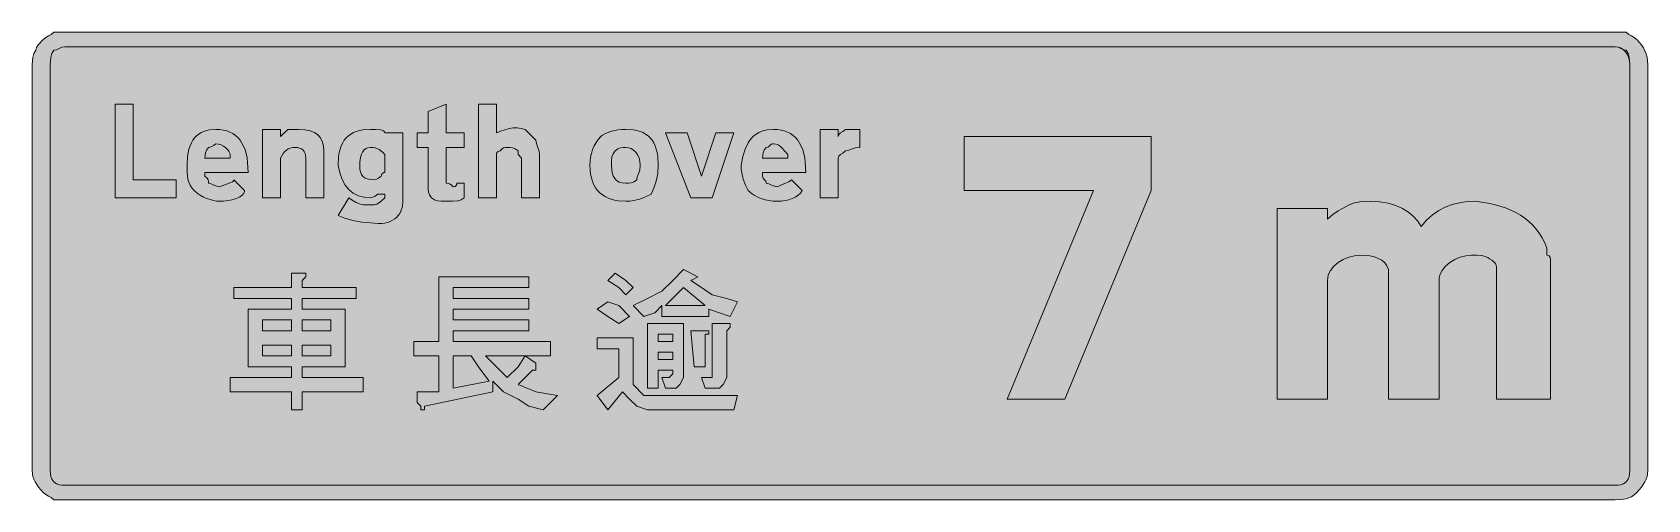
# Model space of a CAD drawing. Header units: metres. Extents: x 15 to 553, y 58 to 214.
import ezdxf

# ---------------------------------------------------------------- set-up
doc = ezdxf.new("R2010")
doc.units = ezdxf.units.M
doc.layers.add('FILL_BLACK_000000', color=7, linetype='Continuous', true_color=0x000000)
doc.layers.add('FILL_WHITE_FFFFFF', color=7, linetype='Continuous', true_color=0xffffff)

msp = doc.modelspace()

# ---------------------------------------------------------------- hatches: boundary and pattern name
at = {"layer": 'FILL_BLACK_000000', "true_color": 0x000000}
h = msp.add_hatch(color=7, dxfattribs=at)
h.dxf.hatch_style = 1
h.paths.add_polyline_path([(547.05, 213.13), (547.95, 212.64), (548.85, 212.15), (549.75, 211.44), (551.32, 209.62), (551.94, 208.68), (552.45, 207.69), (552.84, 206.65), (553.12, 205.53), (553.29, 204.34), (553.35, 203.04), (553.35, 67.44), (553.29, 66.54), (553.12, 65.64), (552.84, 64.74), (552.45, 63.84), (551.32, 62.04), (549.75, 60.24), (548.85, 59.45), (547.95, 58.85), (547.05, 58.43), (546.15, 58.14), (544.35, 57.88), (542.55, 57.84), (25.35, 57.84), (21.75, 57.84), (20.85, 58.55), (19.95, 59.04), (19.05, 59.53), (18.15, 60.24), (16.57, 62.04), (15.45, 63.84), (15.06, 64.74), (14.77, 65.64), (14.61, 66.54), (14.55, 67.44), (14.55, 203.04), (14.7, 205.44), (15.06, 206.75), (15.35, 207.34), (15.75, 207.84), (15.96, 208.74), (16.5, 209.64), (18.15, 211.44), (19.05, 212.15), (19.95, 212.64), (20.85, 213.13), (21.75, 213.84), (25.35, 213.84), (542.55, 213.84), (546.15, 213.84), (547.05, 213.13)])
h.paths.add_polyline_path([(24.45, 208.85), (23.55, 208.44), (22.65, 208.03), (21.75, 207.84), (21.35, 207.34), (21.06, 206.75), (20.7, 205.44), (20.55, 203.04), (20.55, 67.44), (20.57, 66.54), (20.7, 65.64), (21.06, 64.74), (21.75, 63.84), (22.65, 63.15), (23.55, 62.79), (24.45, 62.66), (25.35, 62.64), (542.55, 62.64), (543.45, 62.66), (544.35, 62.79), (545.25, 63.15), (546.15, 63.84), (546.84, 64.74), (547.2, 65.64), (547.33, 66.54), (547.35, 67.44), (547.35, 203.04), (547.24, 204.33), (546.94, 205.5), (546.46, 206.52), (545.85, 207.39), (545.12, 208.09), (544.31, 208.61), (543.45, 208.93), (542.55, 209.04), (25.35, 209.04), (24.45, 208.85)], flags=16)
h = msp.add_hatch(color=7, dxfattribs=at)
h.dxf.hatch_style = 1
h.paths.add_polyline_path([(48.15, 164.64), (62.55, 164.64), (62.55, 158.64), (42.15, 158.64), (42.15, 189.84), (48.15, 189.84), (48.15, 164.64)])
h = msp.add_hatch(color=7, dxfattribs=at)
h.dxf.hatch_style = 1
h.paths.add_polyline_path([(158.55, 180.24), (158.55, 175.44), (152.55, 175.44), (152.55, 165.84), (152.55, 163.44), (153.26, 163.42), (153.75, 163.29), (154.24, 162.93), (154.95, 162.24), (155.55, 162.39), (155.96, 162.75), (156.1, 163.04), (156.15, 163.44), (158.55, 163.44), (158.55, 158.64), (157.61, 157.95), (156.45, 157.59), (154.84, 157.46), (152.55, 157.44), (150.96, 157.46), (149.7, 157.59), (148.67, 157.95), (147.75, 158.64), (147.06, 159.54), (146.7, 160.44), (146.57, 161.34), (146.55, 162.24), (146.55, 175.44), (142.95, 175.44), (142.95, 180.24), (146.55, 180.24), (146.55, 187.44), (152.55, 189.84), (152.55, 180.24), (158.55, 180.24)])
h = msp.add_hatch(color=7, dxfattribs=at)
h.dxf.hatch_style = 1
h.paths.add_polyline_path([(171.36, 181.1), (173.7, 181.74), (174.96, 181.9), (176.27, 181.93), (177.6, 181.78), (178.95, 181.44), (182.55, 177.84), (182.74, 176.75), (183.15, 175.44), (183.56, 174.13), (183.75, 173.04), (183.75, 158.64), (177.75, 158.64), (177.75, 171.84), (176.55, 173.04), (176.55, 174.24), (175.65, 174.93), (174.75, 175.29), (173.85, 175.42), (172.95, 175.44), (172.24, 175.42), (171.75, 175.29), (171.26, 174.93), (170.55, 174.24), (169.95, 174.09), (169.54, 173.73), (169.4, 173.44), (169.35, 173.04), (169.35, 171.84), (169.35, 158.64), (163.35, 158.64), (163.35, 189.84), (169.35, 189.84), (169.35, 180.24), (171.36, 181.1)])
h = msp.add_hatch(color=7, dxfattribs=at)
h.dxf.hatch_style = 1
h.paths.add_polyline_path([(72.15, 165.84), (72.84, 165.13), (73.2, 164.64), (73.33, 164.15), (73.35, 163.44), (74.25, 163.25), (75.15, 162.84), (76.05, 162.43), (76.95, 162.24), (78.71, 162.95), (80.25, 163.44), (81.34, 163.93), (81.64, 164.24), (81.75, 164.64), (85.35, 161.04), (85.3, 160.6), (85.14, 160.2), (84.54, 159.46), (83.64, 158.85), (82.5, 158.34), (81.19, 157.95), (79.78, 157.66), (78.34, 157.5), (76.95, 157.44), (76, 157.5), (74.96, 157.66), (72.75, 158.34), (71.63, 158.85), (70.54, 159.46), (69.5, 160.2), (68.55, 161.04), (67.76, 161.94), (67.16, 162.86), (66.74, 163.8), (66.45, 164.79), (66.19, 166.95), (66.15, 169.44), (66.32, 172.37), (66.81, 174.86), (67.17, 175.95), (67.61, 176.93), (68.12, 177.81), (68.7, 178.59), (69.35, 179.27), (70.08, 179.86), (70.86, 180.35), (71.72, 180.75), (72.64, 181.05), (73.61, 181.27), (75.75, 181.44), (77.06, 181.38), (78.28, 181.21), (79.42, 180.93), (80.47, 180.54), (81.45, 180.03), (82.33, 179.41), (83.13, 178.68), (83.85, 177.84), (84.48, 176.88), (85.03, 175.81), (85.5, 174.63), (85.87, 173.34), (86.17, 171.93), (86.38, 170.41), (86.55, 167.04), (72.15, 167.04), (72.15, 165.84)])
h.paths.add_polyline_path([(80.55, 173.04), (80.44, 173.54), (80.14, 174.11), (79.66, 174.71), (79.05, 175.29), (78.32, 175.82), (77.51, 176.25), (76.65, 176.53), (75.75, 176.64), (75, 176.04), (74.23, 175.63), (73.35, 175.44), (72.66, 174.54), (72.3, 173.64), (72.17, 172.74), (72.15, 171.84), (80.55, 171.84), (80.55, 173.04)], flags=16)
h = msp.add_hatch(color=7, dxfattribs=at)
h.dxf.hatch_style = 1
h.paths.add_polyline_path([(105.75, 158.64), (105.75, 171.84), (105.69, 172.68), (105.52, 173.41), (105.24, 174.03), (104.85, 174.54), (104.34, 174.93), (103.72, 175.21), (102.99, 175.38), (102.15, 175.44), (101.3, 175.38), (100.56, 175.21), (99.89, 174.93), (99.3, 174.54), (98.76, 174.03), (98.27, 173.41), (97.35, 171.84), (97.35, 158.64), (91.35, 158.64), (91.35, 181.44), (97.35, 181.44), (97.35, 179.04), (99.75, 181.44), (103.35, 181.44), (105.43, 181.33), (107.19, 180.99), (108.64, 180.43), (109.8, 179.64), (110.67, 178.63), (111.28, 177.39), (111.64, 175.93), (111.75, 174.24), (111.75, 158.64), (105.75, 158.64)])
h = msp.add_hatch(color=7, dxfattribs=at)
h.dxf.hatch_style = 1
h.paths.add_polyline_path([(137.47, 154.12), (137.1, 153.4), (136.63, 152.74), (136.08, 152.13), (135.45, 151.59), (134.73, 151.12), (133.93, 150.73), (133.05, 150.41), (132.07, 150.18), (131.02, 150.05), (129.88, 150.01), (127.35, 150.24), (124.48, 150.45), (121.5, 150.99), (118.74, 151.76), (116.55, 152.64), (120.15, 158.64), (121.24, 157.76), (122.55, 156.99), (123.86, 156.45), (124.95, 156.24), (128.55, 156.24), (129.45, 156.45), (130.35, 156.99), (132.15, 158.64), (132.15, 159.84), (129.75, 159.84), (128.87, 159.15), (128.1, 158.79), (127.35, 158.64), (125.21, 158.81), (123.3, 159.31), (122.43, 159.69), (121.61, 160.16), (120.85, 160.71), (120.15, 161.34), (118.91, 162.86), (117.9, 164.71), (117.11, 166.91), (116.55, 169.44), (116.72, 172.37), (116.93, 173.67), (117.22, 174.86), (117.6, 175.95), (118.07, 176.93), (118.62, 177.81), (119.25, 178.59), (119.97, 179.27), (120.77, 179.86), (121.65, 180.35), (122.62, 180.75), (123.68, 181.05), (124.82, 181.27), (127.35, 181.44), (129.11, 181.42), (130.65, 181.29), (131.26, 181.15), (131.74, 180.93), (132.04, 180.64), (132.15, 180.24), (138.15, 180.24), (138.15, 157.44), (137.98, 155.7), (137.47, 154.12)])
h.paths.add_polyline_path([(130.2, 174.69), (128.94, 175.23), (128.2, 175.39), (127.35, 175.44), (126.51, 175.33), (125.77, 175.01), (125.16, 174.49), (124.65, 173.79), (124.26, 172.92), (123.97, 171.9), (123.81, 170.73), (123.75, 169.44), (123.81, 168.2), (123.99, 167.17), (124.32, 166.34), (124.8, 165.69), (125.45, 165.21), (126.28, 164.88), (127.31, 164.7), (128.55, 164.64), (129.3, 164.79), (130.07, 165.15), (130.95, 165.84), (131.1, 166.44), (131.46, 166.85), (131.75, 166.99), (132.15, 167.04), (132.15, 173.04), (131.23, 173.92), (130.2, 174.69)], flags=16)
h = msp.add_hatch(color=7, dxfattribs=at)
h.dxf.hatch_style = 1
h.paths.add_polyline_path([(222.6, 164.19), (221.83, 161.85), (220.95, 159.84), (219.13, 158.96), (217.2, 158.19), (215.04, 157.65), (213.85, 157.49), (212.55, 157.44), (209.97, 157.61), (208.77, 157.83), (207.64, 158.13), (206.58, 158.53), (205.59, 159.02), (204.68, 159.61), (203.85, 160.29), (203.11, 161.07), (202.45, 161.95), (201.88, 162.93), (201.41, 164.02), (201.04, 165.21), (200.77, 166.51), (200.61, 167.92), (200.55, 169.44), (200.61, 170.79), (200.78, 172.12), (201.06, 173.43), (201.45, 174.69), (201.96, 175.9), (202.57, 177.03), (203.31, 178.09), (204.15, 179.04), (204.71, 179.49), (205.46, 179.92), (207.45, 180.69), (209.89, 181.23), (211.2, 181.39), (212.55, 181.44), (215.08, 181.27), (216.22, 181.05), (217.27, 180.75), (218.25, 180.35), (219.13, 179.86), (219.93, 179.27), (220.65, 178.59), (221.28, 177.81), (221.83, 176.93), (222.3, 175.95), (222.67, 174.86), (222.97, 173.67), (223.18, 172.37), (223.35, 169.44), (223.14, 166.76), (222.6, 164.19)])
h.paths.add_polyline_path([(216.94, 171.9), (216.46, 172.92), (215.85, 173.79), (215.12, 174.49), (214.31, 175.01), (213.45, 175.33), (212.55, 175.44), (211.65, 175.42), (210.75, 175.29), (209.85, 174.93), (208.95, 174.24), (208.26, 173.32), (207.9, 172.29), (207.77, 171.03), (207.75, 169.44), (207.81, 168.15), (207.99, 166.98), (208.32, 165.96), (208.8, 165.09), (209.45, 164.39), (210.28, 163.87), (211.31, 163.55), (212.55, 163.44), (213.45, 163.46), (214.35, 163.59), (215.25, 163.95), (216.15, 164.64), (216.34, 165.56), (216.75, 166.59), (217.16, 167.85), (217.35, 169.44), (217.24, 170.73), (216.94, 171.9)], flags=16)
h = msp.add_hatch(color=7, dxfattribs=at)
h.dxf.hatch_style = 1
h.paths.add_polyline_path([(225.75, 180.24), (232.95, 180.24), (237.75, 165.84), (242.55, 180.24), (248.55, 180.24), (241.35, 158.64), (237.75, 158.64), (234.15, 158.64), (225.75, 180.24)])
h = msp.add_hatch(color=7, dxfattribs=at)
h.dxf.hatch_style = 1
h.paths.add_polyline_path([(258.15, 165.84), (258.2, 165.44), (258.34, 165.13), (258.75, 164.64), (259.16, 164.15), (259.3, 163.84), (259.35, 163.44), (260.25, 163.25), (261.15, 162.84), (262.05, 162.43), (262.95, 162.24), (265.8, 163.44), (266.83, 163.93), (267.75, 164.64), (271.35, 161.04), (270.79, 160.2), (270.04, 159.46), (269.11, 158.85), (268.05, 158.34), (266.87, 157.95), (265.61, 157.66), (264.3, 157.5), (262.95, 157.44), (261.6, 157.5), (260.27, 157.66), (258.96, 157.95), (257.7, 158.34), (256.49, 158.85), (255.36, 159.46), (254.3, 160.2), (253.35, 161.04), (252.47, 162.86), (251.7, 164.79), (251.16, 166.95), (251, 168.14), (250.95, 169.44), (251.51, 172.37), (252.3, 174.86), (253.31, 176.93), (253.9, 177.81), (254.55, 178.59), (255.25, 179.27), (256.01, 179.86), (256.83, 180.35), (257.7, 180.75), (258.63, 181.05), (259.61, 181.27), (261.75, 181.44), (263.06, 181.38), (264.28, 181.21), (265.42, 180.93), (266.47, 180.54), (267.45, 180.03), (268.33, 179.41), (269.13, 178.68), (269.85, 177.84), (270.48, 176.88), (271.03, 175.81), (271.5, 174.63), (271.87, 173.34), (272.17, 171.93), (272.38, 170.41), (272.55, 167.04), (258.15, 167.04), (258.15, 165.84)])
h.paths.add_polyline_path([(266.55, 173.04), (264.6, 175.29), (264.01, 175.82), (263.34, 176.25), (262.6, 176.53), (261.75, 176.64), (261.35, 176.59), (261.04, 176.45), (260.55, 176.04), (260.06, 175.63), (259.75, 175.49), (259.35, 175.44), (258.66, 174.54), (258.3, 173.64), (258.17, 172.74), (258.15, 171.84), (266.55, 171.84), (266.55, 173.04)], flags=16)
h = msp.add_hatch(color=7, dxfattribs=at)
h.dxf.hatch_style = 1
h.paths.add_polyline_path([(277.35, 181.44), (283.35, 181.44), (283.35, 179.04), (283.4, 179.44), (283.56, 179.75), (284.1, 180.24), (284.87, 180.73), (285.75, 181.44), (290.55, 181.44), (290.55, 175.44), (288.96, 175.25), (287.7, 174.84), (286.67, 174.43), (285.75, 174.24), (284.87, 173.53), (284.1, 173.04), (283.56, 172.55), (283.4, 172.24), (283.35, 171.84), (283.35, 158.64), (277.35, 158.64), (277.35, 181.44)])
h = msp.add_hatch(color=7, dxfattribs=at)
h.dxf.hatch_style = 1
h.paths.add_polyline_path([(368.55, 161.04), (325.35, 161.04), (325.35, 179.04), (387.75, 179.04), (387.75, 161.04), (358.95, 91.44), (339.75, 91.44), (368.55, 161.04)])
h = msp.add_hatch(color=7, dxfattribs=at)
h.dxf.hatch_style = 1
h.paths.add_polyline_path([(492.71, 139.28), (490.84, 138.8), (489.02, 138.05), (487.35, 137.04), (485.9, 135.81), (484.76, 134.38), (484.34, 133.6), (484.02, 132.78), (483.82, 131.93), (483.75, 131.04), (483.75, 91.44), (466.95, 91.44), (466.95, 134.64), (466.39, 135.88), (465.62, 136.91), (464.65, 137.74), (463.5, 138.39), (462.18, 138.87), (460.71, 139.2), (459.09, 139.38), (457.35, 139.44), (455.51, 139.28), (453.64, 138.8), (451.82, 138.05), (450.15, 137.04), (448.7, 135.81), (447.56, 134.38), (447.14, 133.6), (446.82, 132.78), (446.62, 131.93), (446.55, 131.04), (446.55, 91.44), (429.75, 91.44), (429.75, 155.04), (446.55, 155.04), (446.55, 151.44), (448.35, 153.03), (450.15, 154.29), (453.75, 156.24), (455.55, 156.93), (457.35, 157.29), (459.15, 157.42), (460.95, 157.44), (463.99, 157.28), (466.78, 156.8), (469.32, 156.05), (471.6, 155.04), (473.59, 153.81), (475.29, 152.38), (476.68, 150.78), (477.75, 149.04), (479.61, 151.12), (481.57, 152.88), (483.66, 154.33), (485.85, 155.49), (488.16, 156.36), (490.58, 156.97), (493.11, 157.33), (495.75, 157.44), (500.08, 156.82), (502.11, 156.38), (504.06, 155.85), (505.91, 155.22), (507.67, 154.51), (509.33, 153.7), (510.9, 152.79), (512.37, 151.78), (513.74, 150.68), (515.01, 149.47), (516.17, 148.16), (517.23, 146.74), (518.18, 145.22), (519.02, 143.58), (519.75, 141.84), (519.75, 139.44), (520.15, 139.39), (520.44, 139.23), (520.8, 138.69), (520.93, 137.92), (520.95, 137.04), (520.95, 91.44), (502.95, 91.44), (502.95, 134.64), (502.91, 135.54), (502.65, 136.44), (502.36, 136.89), (501.94, 137.34), (501.34, 137.79), (500.55, 138.24), (500.05, 138.64), (499.44, 138.93), (498, 139.29), (496.33, 139.42), (494.55, 139.44), (492.71, 139.28)])
h = msp.add_hatch(color=7, dxfattribs=at)
h.dxf.hatch_style = 1
h.paths.add_polyline_path([(105.75, 132.24), (104.55, 131.04), (104.55, 128.64), (122.55, 128.64), (122.55, 125.04), (104.55, 125.04), (104.55, 121.44), (118.95, 121.44), (118.95, 102.24), (104.55, 102.24), (104.55, 98.64), (124.95, 98.64), (124.95, 93.84), (104.55, 93.84), (104.55, 87.84), (100.95, 87.84), (100.95, 93.84), (80.55, 93.84), (80.55, 98.64), (100.95, 98.64), (100.95, 102.24), (86.55, 102.24), (86.55, 121.44), (100.95, 121.44), (100.95, 125.04), (81.75, 125.04), (81.75, 128.64), (100.95, 128.64), (100.95, 133.44), (104.55, 133.44), (105.75, 133.44), (105.75, 132.24)])
h.paths.add_polyline_path([(100.95, 114.24), (100.95, 117.84), (91.35, 117.84), (91.35, 114.24), (100.95, 114.24)], flags=16)
h.paths.add_polyline_path([(91.35, 105.84), (100.95, 105.84), (100.95, 109.44), (91.35, 109.44), (91.35, 105.84)], flags=16)
h.paths.add_polyline_path([(104.55, 117.84), (104.55, 114.24), (114.15, 114.24), (114.15, 117.84), (104.55, 117.84)], flags=16)
h.paths.add_polyline_path([(114.15, 109.44), (104.55, 109.44), (104.55, 105.84), (114.15, 105.84), (114.15, 109.44)], flags=16)
h = msp.add_hatch(color=7, dxfattribs=at)
h.dxf.hatch_style = 1
h.paths.add_polyline_path([(182.55, 101.04), (181.35, 101.04), (176.55, 96.24), (182.55, 93.84), (189.75, 92.64), (184.95, 87.84), (180.15, 89.04), (176.55, 91.44), (171.75, 93.84), (168.15, 97.44), (168.15, 93.84), (145.35, 89.04), (145.35, 87.84), (144.15, 87.84), (144.15, 89.04), (142.95, 90.24), (142.95, 93.84), (150.15, 93.84), (150.15, 105.84), (141.75, 105.84), (141.75, 110.64), (150.15, 110.64), (150.15, 132.24), (180.15, 132.24), (180.15, 128.64), (154.95, 128.64), (154.95, 125.04), (180.15, 125.04), (180.15, 121.44), (154.95, 121.44), (154.95, 117.84), (180.15, 117.84), (180.15, 114.24), (154.95, 114.24), (154.95, 110.64), (187.35, 110.64), (187.35, 105.84), (178.95, 105.84), (182.55, 103.44), (182.55, 102.24), (182.55, 101.04)])
h.paths.add_polyline_path([(165.75, 105.84), (169.35, 102.24), (172.95, 98.64), (176.55, 102.24), (178.95, 105.84), (165.75, 105.84)], flags=16)
h.paths.add_polyline_path([(166.95, 97.44), (163.35, 102.24), (160.95, 105.84), (154.95, 105.84), (154.95, 95.04), (166.95, 97.44)], flags=16)
h = msp.add_hatch(color=7, dxfattribs=at)
h.dxf.hatch_style = 1
h.paths.add_polyline_path([(212.55, 131.04), (214.95, 128.64), (212.55, 126.24), (210.15, 128.64), (206.55, 131.04), (208.95, 133.44), (212.55, 131.04)])
h = msp.add_hatch(color=7, dxfattribs=at)
h.dxf.hatch_style = 1
h.paths.add_polyline_path([(237.75, 128.64), (241.35, 126.24), (246.15, 125.04), (249.75, 123.84), (247.35, 119.04), (243.75, 120.24), (240.15, 121.44), (240.15, 119.04), (224.55, 119.04), (224.55, 122.64), (222.15, 120.24), (218.55, 119.04), (214.95, 122.64), (219.75, 125.04), (224.55, 127.44), (228.15, 131.04), (231.75, 134.64), (236.55, 132.24), (234.15, 131.04), (237.75, 128.64)])
h.paths.add_polyline_path([(225.75, 122.64), (238.95, 122.64), (231.75, 128.64), (225.75, 122.64)], flags=16)
h = msp.add_hatch(color=7, dxfattribs=at)
h.dxf.hatch_style = 1
h.paths.add_polyline_path([(210.15, 122.64), (213.75, 119.04), (210.15, 116.64), (206.55, 119.04), (202.95, 121.44), (206.55, 123.84), (210.15, 122.64)])
h = msp.add_hatch(color=7, dxfattribs=at)
h.dxf.hatch_style = 1
h.paths.add_polyline_path([(231.75, 98.64), (230.55, 96.24), (229.35, 95.04), (226.95, 95.04), (225.75, 95.04), (224.55, 98.64), (225.75, 98.64), (226.95, 98.64), (228.15, 99.84), (228.15, 101.04), (223.35, 101.04), (223.35, 95.04), (219.75, 95.04), (219.75, 116.64), (231.75, 116.64), (231.75, 99.84), (231.75, 98.64)])
h.paths.add_polyline_path([(223.35, 107.04), (223.35, 104.64), (228.15, 104.64), (228.15, 107.04), (223.35, 107.04)], flags=16)
h.paths.add_polyline_path([(228.15, 113.04), (223.35, 113.04), (223.35, 110.64), (228.15, 110.64), (228.15, 113.04)], flags=16)
h = msp.add_hatch(color=7, dxfattribs=at)
h.dxf.hatch_style = 1
h.paths.add_polyline_path([(237.75, 114.24), (238.95, 114.24), (240.15, 114.24), (240.15, 113.04), (238.95, 113.04), (238.95, 102.24), (235.35, 102.24), (234.15, 114.24), (237.75, 114.24)])
h = msp.add_hatch(color=7, dxfattribs=at)
h.dxf.hatch_style = 1
h.paths.add_polyline_path([(244.95, 116.64), (247.35, 116.64), (247.35, 115.44), (246.15, 114.24), (246.15, 101.04), (246.15, 98.64), (244.95, 96.24), (243.75, 95.04), (240.15, 95.04), (238.95, 95.04), (237.75, 98.64), (238.95, 98.64), (240.15, 98.64), (241.35, 98.64), (241.35, 99.84), (241.35, 102.24), (241.35, 116.64), (244.95, 116.64)])
h = msp.add_hatch(color=7, dxfattribs=at)
h.dxf.hatch_style = 1
h.paths.add_polyline_path([(214.95, 111.84), (214.95, 99.84), (214.95, 97.44), (214.95, 96.24), (216.15, 95.04), (217.35, 93.84), (218.55, 92.64), (219.75, 92.64), (222.15, 92.64), (224.55, 92.64), (249.75, 92.64), (248.55, 87.84), (224.55, 87.84), (219.75, 87.84), (216.15, 89.04), (213.75, 91.44), (211.35, 93.84), (206.55, 87.84), (202.95, 92.64), (210.15, 98.64), (210.15, 108.24), (202.95, 108.24), (202.95, 111.84), (214.95, 111.84)])
at = {"layer": 'FILL_WHITE_FFFFFF', "true_color": 0xffffff}
h = msp.add_hatch(color=7, dxfattribs=at)
h.dxf.hatch_style = 1
h.paths.add_polyline_path([(542.55, 209.04), (543.45, 208.85), (544.35, 208.44), (545.25, 208.03), (546.15, 207.84), (546.55, 207.34), (546.84, 206.75), (547.2, 205.44), (547.35, 203.04), (547.35, 67.44), (547.33, 66.54), (547.2, 65.64), (546.84, 64.74), (546.15, 63.84), (545.25, 63.15), (544.35, 62.79), (543.45, 62.66), (542.55, 62.64), (25.35, 62.64), (24.45, 62.66), (23.55, 62.79), (22.65, 63.15), (21.75, 63.84), (21.06, 64.74), (20.7, 65.64), (20.57, 66.54), (20.55, 67.44), (20.55, 203.04), (20.7, 205.44), (21.06, 206.75), (21.35, 207.34), (21.75, 207.84), (22.65, 208.03), (23.55, 208.44), (24.45, 208.85), (25.35, 209.04), (542.55, 209.04)])

# ---------------------------------------------------------------- linework, layer by layer
at = {"layer": 'FILL_BLACK_000000', "lineweight": 0, "true_color": 0x000000}
for points in [[(547.05, 213.13), (547.95, 212.64), (548.85, 212.15), (549.75, 211.44), (551.32, 209.62), (551.94, 208.68), (552.45, 207.69), (552.84, 206.65), (553.12, 205.53), (553.29, 204.34), (553.35, 203.04), (553.35, 67.44), (553.29, 66.54), (553.12, 65.64), (552.84, 64.74), (552.45, 63.84), (551.32, 62.04), (549.75, 60.24), (548.85, 59.45), (547.95, 58.85), (547.05, 58.43), (546.15, 58.14), (544.35, 57.88), (542.55, 57.84), (25.35, 57.84), (21.75, 57.84), (20.85, 58.55), (19.95, 59.04), (19.05, 59.53), (18.15, 60.24), (16.57, 62.04), (15.45, 63.84), (15.06, 64.74), (14.77, 65.64), (14.61, 66.54), (14.55, 67.44), (14.55, 203.04), (14.7, 205.44), (15.06, 206.75), (15.35, 207.34), (15.75, 207.84), (15.96, 208.74), (16.5, 209.64), (18.15, 211.44), (19.05, 212.15), (19.95, 212.64), (20.85, 213.13), (21.75, 213.84), (25.35, 213.84), (542.55, 213.84), (546.15, 213.84)], [(24.45, 208.85), (23.55, 208.44), (22.65, 208.03), (21.75, 207.84), (21.35, 207.34), (21.06, 206.75), (20.7, 205.44), (20.55, 203.04), (20.55, 67.44), (20.57, 66.54), (20.7, 65.64), (21.06, 64.74), (21.75, 63.84), (22.65, 63.15), (23.55, 62.79), (24.45, 62.66), (25.35, 62.64), (542.55, 62.64), (543.45, 62.66), (544.35, 62.79), (545.25, 63.15), (546.15, 63.84), (546.84, 64.74), (547.2, 65.64), (547.33, 66.54), (547.35, 67.44), (547.35, 203.04), (547.24, 204.33), (546.94, 205.5), (546.46, 206.52), (545.85, 207.39), (545.12, 208.09), (544.31, 208.61), (543.45, 208.93), (542.55, 209.04), (25.35, 209.04)], [(48.15, 164.64), (62.55, 164.64), (62.55, 158.64), (42.15, 158.64), (42.15, 189.84), (48.15, 189.84)], [(158.55, 180.24), (158.55, 175.44), (152.55, 175.44), (152.55, 165.84), (152.55, 163.44), (153.26, 163.42), (153.75, 163.29), (154.24, 162.93), (154.95, 162.24), (155.55, 162.39), (155.96, 162.75), (156.1, 163.04), (156.15, 163.44), (158.55, 163.44), (158.55, 158.64), (157.61, 157.95), (156.45, 157.59), (154.84, 157.46), (152.55, 157.44), (150.96, 157.46), (149.7, 157.59), (148.67, 157.95), (147.75, 158.64), (147.06, 159.54), (146.7, 160.44), (146.57, 161.34), (146.55, 162.24), (146.55, 175.44), (142.95, 175.44), (142.95, 180.24), (146.55, 180.24), (146.55, 187.44), (152.55, 189.84), (152.55, 180.24)], [(171.36, 181.1), (173.7, 181.74), (174.96, 181.9), (176.27, 181.93), (177.6, 181.78), (178.95, 181.44), (182.55, 177.84), (182.74, 176.75), (183.15, 175.44), (183.56, 174.13), (183.75, 173.04), (183.75, 158.64), (177.75, 158.64), (177.75, 171.84), (176.55, 173.04), (176.55, 174.24), (175.65, 174.93), (174.75, 175.29), (173.85, 175.42), (172.95, 175.44), (172.24, 175.42), (171.75, 175.29), (171.26, 174.93), (170.55, 174.24), (169.95, 174.09), (169.54, 173.73), (169.4, 173.44), (169.35, 173.04), (169.35, 171.84), (169.35, 158.64), (163.35, 158.64), (163.35, 189.84), (169.35, 189.84), (169.35, 180.24)], [(72.15, 165.84), (72.84, 165.13), (73.2, 164.64), (73.33, 164.15), (73.35, 163.44), (74.25, 163.25), (75.15, 162.84), (76.05, 162.43), (76.95, 162.24), (78.71, 162.95), (80.25, 163.44), (81.34, 163.93), (81.64, 164.24), (81.75, 164.64), (85.35, 161.04), (85.3, 160.6), (85.14, 160.2), (84.54, 159.46), (83.64, 158.85), (82.5, 158.34), (81.19, 157.95), (79.78, 157.66), (78.34, 157.5), (76.95, 157.44), (76, 157.5), (74.96, 157.66), (72.75, 158.34), (71.63, 158.85), (70.54, 159.46), (69.5, 160.2), (68.55, 161.04), (67.76, 161.94), (67.16, 162.86), (66.74, 163.8), (66.45, 164.79), (66.19, 166.95), (66.15, 169.44), (66.32, 172.37), (66.81, 174.86), (67.17, 175.95), (67.61, 176.93), (68.12, 177.81), (68.7, 178.59), (69.35, 179.27), (70.08, 179.86), (70.86, 180.35), (71.72, 180.75), (72.64, 181.05), (73.61, 181.27), (75.75, 181.44), (77.06, 181.38), (78.28, 181.21), (79.42, 180.93), (80.47, 180.54), (81.45, 180.03), (82.33, 179.41), (83.13, 178.68), (83.85, 177.84), (84.48, 176.88), (85.03, 175.81), (85.5, 174.63), (85.87, 173.34), (86.17, 171.93), (86.38, 170.41), (86.55, 167.04), (72.15, 167.04)], [(105.75, 158.64), (105.75, 171.84), (105.69, 172.68), (105.52, 173.41), (105.24, 174.03), (104.85, 174.54), (104.34, 174.93), (103.72, 175.21), (102.99, 175.38), (102.15, 175.44), (101.3, 175.38), (100.56, 175.21), (99.89, 174.93), (99.3, 174.54), (98.76, 174.03), (98.27, 173.41), (97.35, 171.84), (97.35, 158.64), (91.35, 158.64), (91.35, 181.44), (97.35, 181.44), (97.35, 179.04), (99.75, 181.44), (103.35, 181.44), (105.43, 181.33), (107.19, 180.99), (108.64, 180.43), (109.8, 179.64), (110.67, 178.63), (111.28, 177.39), (111.64, 175.93), (111.75, 174.24), (111.75, 158.64)], [(137.47, 154.12), (137.1, 153.4), (136.63, 152.74), (136.08, 152.13), (135.45, 151.59), (134.73, 151.12), (133.93, 150.73), (133.05, 150.41), (132.07, 150.18), (131.02, 150.05), (129.88, 150.01), (127.35, 150.24), (124.48, 150.45), (121.5, 150.99), (118.74, 151.76), (116.55, 152.64), (120.15, 158.64), (121.24, 157.76), (122.55, 156.99), (123.86, 156.45), (124.95, 156.24), (128.55, 156.24), (129.45, 156.45), (130.35, 156.99), (132.15, 158.64), (132.15, 159.84), (129.75, 159.84), (128.87, 159.15), (128.1, 158.79), (127.35, 158.64), (125.21, 158.81), (123.3, 159.31), (122.43, 159.69), (121.61, 160.16), (120.85, 160.71), (120.15, 161.34), (118.91, 162.86), (117.9, 164.71), (117.11, 166.91), (116.55, 169.44), (116.72, 172.37), (116.93, 173.67), (117.22, 174.86), (117.6, 175.95), (118.07, 176.93), (118.62, 177.81), (119.25, 178.59), (119.97, 179.27), (120.77, 179.86), (121.65, 180.35), (122.62, 180.75), (123.68, 181.05), (124.82, 181.27), (127.35, 181.44), (129.11, 181.42), (130.65, 181.29), (131.26, 181.15), (131.74, 180.93), (132.04, 180.64), (132.15, 180.24), (138.15, 180.24), (138.15, 157.44), (137.98, 155.7)], [(222.6, 164.19), (221.83, 161.85), (220.95, 159.84), (219.13, 158.96), (217.2, 158.19), (215.04, 157.65), (213.85, 157.49), (212.55, 157.44), (209.97, 157.61), (208.77, 157.83), (207.64, 158.13), (206.58, 158.53), (205.59, 159.02), (204.68, 159.61), (203.85, 160.29), (203.11, 161.07), (202.45, 161.95), (201.88, 162.93), (201.41, 164.02), (201.04, 165.21), (200.77, 166.51), (200.61, 167.92), (200.55, 169.44), (200.61, 170.79), (200.78, 172.12), (201.06, 173.43), (201.45, 174.69), (201.96, 175.9), (202.57, 177.03), (203.31, 178.09), (204.15, 179.04), (204.71, 179.49), (205.46, 179.92), (207.45, 180.69), (209.89, 181.23), (211.2, 181.39), (212.55, 181.44), (215.08, 181.27), (216.22, 181.05), (217.27, 180.75), (218.25, 180.35), (219.13, 179.86), (219.93, 179.27), (220.65, 178.59), (221.28, 177.81), (221.83, 176.93), (222.3, 175.95), (222.67, 174.86), (222.97, 173.67), (223.18, 172.37), (223.35, 169.44), (223.14, 166.76)], [(225.75, 180.24), (232.95, 180.24), (237.75, 165.84), (242.55, 180.24), (248.55, 180.24), (241.35, 158.64), (237.75, 158.64), (234.15, 158.64)], [(258.15, 165.84), (258.2, 165.44), (258.34, 165.13), (258.75, 164.64), (259.16, 164.15), (259.3, 163.84), (259.35, 163.44), (260.25, 163.25), (261.15, 162.84), (262.05, 162.43), (262.95, 162.24), (265.8, 163.44), (266.83, 163.93), (267.75, 164.64), (271.35, 161.04), (270.79, 160.2), (270.04, 159.46), (269.11, 158.85), (268.05, 158.34), (266.87, 157.95), (265.61, 157.66), (264.3, 157.5), (262.95, 157.44), (261.6, 157.5), (260.27, 157.66), (258.96, 157.95), (257.7, 158.34), (256.49, 158.85), (255.36, 159.46), (254.3, 160.2), (253.35, 161.04), (252.47, 162.86), (251.7, 164.79), (251.16, 166.95), (251, 168.14), (250.95, 169.44), (251.51, 172.37), (252.3, 174.86), (253.31, 176.93), (253.9, 177.81), (254.55, 178.59), (255.25, 179.27), (256.01, 179.86), (256.83, 180.35), (257.7, 180.75), (258.63, 181.05), (259.61, 181.27), (261.75, 181.44), (263.06, 181.38), (264.28, 181.21), (265.42, 180.93), (266.47, 180.54), (267.45, 180.03), (268.33, 179.41), (269.13, 178.68), (269.85, 177.84), (270.48, 176.88), (271.03, 175.81), (271.5, 174.63), (271.87, 173.34), (272.17, 171.93), (272.38, 170.41), (272.55, 167.04), (258.15, 167.04)], [(277.35, 181.44), (283.35, 181.44), (283.35, 179.04), (283.4, 179.44), (283.56, 179.75), (284.1, 180.24), (284.87, 180.73), (285.75, 181.44), (290.55, 181.44), (290.55, 175.44), (288.96, 175.25), (287.7, 174.84), (286.67, 174.43), (285.75, 174.24), (284.87, 173.53), (284.1, 173.04), (283.56, 172.55), (283.4, 172.24), (283.35, 171.84), (283.35, 158.64), (277.35, 158.64)], [(368.55, 161.04), (325.35, 161.04), (325.35, 179.04), (387.75, 179.04), (387.75, 161.04), (358.95, 91.44), (339.75, 91.44)], [(80.55, 173.04), (80.44, 173.54), (80.14, 174.11), (79.66, 174.71), (79.05, 175.29), (78.32, 175.82), (77.51, 176.25), (76.65, 176.53), (75.75, 176.64), (75, 176.04), (74.23, 175.63), (73.35, 175.44), (72.66, 174.54), (72.3, 173.64), (72.17, 172.74), (72.15, 171.84), (80.55, 171.84)], [(130.2, 174.69), (128.94, 175.23), (128.2, 175.39), (127.35, 175.44), (126.51, 175.33), (125.77, 175.01), (125.16, 174.49), (124.65, 173.79), (124.26, 172.92), (123.97, 171.9), (123.81, 170.73), (123.75, 169.44), (123.81, 168.2), (123.99, 167.17), (124.32, 166.34), (124.8, 165.69), (125.45, 165.21), (126.28, 164.88), (127.31, 164.7), (128.55, 164.64), (129.3, 164.79), (130.07, 165.15), (130.95, 165.84), (131.1, 166.44), (131.46, 166.85), (131.75, 166.99), (132.15, 167.04), (132.15, 173.04), (131.23, 173.92)], [(216.94, 171.9), (216.46, 172.92), (215.85, 173.79), (215.12, 174.49), (214.31, 175.01), (213.45, 175.33), (212.55, 175.44), (211.65, 175.42), (210.75, 175.29), (209.85, 174.93), (208.95, 174.24), (208.26, 173.32), (207.9, 172.29), (207.77, 171.03), (207.75, 169.44), (207.81, 168.15), (207.99, 166.98), (208.32, 165.96), (208.8, 165.09), (209.45, 164.39), (210.28, 163.87), (211.31, 163.55), (212.55, 163.44), (213.45, 163.46), (214.35, 163.59), (215.25, 163.95), (216.15, 164.64), (216.34, 165.56), (216.75, 166.59), (217.16, 167.85), (217.35, 169.44), (217.24, 170.73)], [(266.55, 173.04), (264.6, 175.29), (264.01, 175.82), (263.34, 176.25), (262.6, 176.53), (261.75, 176.64), (261.35, 176.59), (261.04, 176.45), (260.55, 176.04), (260.06, 175.63), (259.75, 175.49), (259.35, 175.44), (258.66, 174.54), (258.3, 173.64), (258.17, 172.74), (258.15, 171.84), (266.55, 171.84)], [(492.71, 139.28), (490.84, 138.8), (489.02, 138.05), (487.35, 137.04), (485.9, 135.81), (484.76, 134.38), (484.34, 133.6), (484.02, 132.78), (483.82, 131.93), (483.75, 131.04), (483.75, 91.44), (466.95, 91.44), (466.95, 134.64), (466.39, 135.88), (465.62, 136.91), (464.65, 137.74), (463.5, 138.39), (462.18, 138.87), (460.71, 139.2), (459.09, 139.38), (457.35, 139.44), (455.51, 139.28), (453.64, 138.8), (451.82, 138.05), (450.15, 137.04), (448.7, 135.81), (447.56, 134.38), (447.14, 133.6), (446.82, 132.78), (446.62, 131.93), (446.55, 131.04), (446.55, 91.44), (429.75, 91.44), (429.75, 155.04), (446.55, 155.04), (446.55, 151.44), (448.35, 153.03), (450.15, 154.29), (453.75, 156.24), (455.55, 156.93), (457.35, 157.29), (459.15, 157.42), (460.95, 157.44), (463.99, 157.28), (466.78, 156.8), (469.32, 156.05), (471.6, 155.04), (473.59, 153.81), (475.29, 152.38), (476.68, 150.78), (477.75, 149.04), (479.61, 151.12), (481.57, 152.88), (483.66, 154.33), (485.85, 155.49), (488.16, 156.36), (490.58, 156.97), (493.11, 157.33), (495.75, 157.44), (500.08, 156.82), (502.11, 156.38), (504.06, 155.85), (505.91, 155.22), (507.67, 154.51), (509.33, 153.7), (510.9, 152.79), (512.37, 151.78), (513.74, 150.68), (515.01, 149.47), (516.17, 148.16), (517.23, 146.74), (518.18, 145.22), (519.02, 143.58), (519.75, 141.84), (519.75, 139.44), (520.15, 139.39), (520.44, 139.23), (520.8, 138.69), (520.93, 137.92), (520.95, 137.04), (520.95, 91.44), (502.95, 91.44), (502.95, 134.64), (502.91, 135.54), (502.65, 136.44), (502.36, 136.89), (501.94, 137.34), (501.34, 137.79), (500.55, 138.24), (500.05, 138.64), (499.44, 138.93), (498, 139.29), (496.33, 139.42), (494.55, 139.44)], [(105.75, 132.24), (104.55, 131.04), (104.55, 128.64), (122.55, 128.64), (122.55, 125.04), (104.55, 125.04), (104.55, 121.44), (118.95, 121.44), (118.95, 102.24), (104.55, 102.24), (104.55, 98.64), (124.95, 98.64), (124.95, 93.84), (104.55, 93.84), (104.55, 87.84), (100.95, 87.84), (100.95, 93.84), (80.55, 93.84), (80.55, 98.64), (100.95, 98.64), (100.95, 102.24), (86.55, 102.24), (86.55, 121.44), (100.95, 121.44), (100.95, 125.04), (81.75, 125.04), (81.75, 128.64), (100.95, 128.64), (100.95, 133.44), (104.55, 133.44), (105.75, 133.44)], [(182.55, 101.04), (181.35, 101.04), (176.55, 96.24), (182.55, 93.84), (189.75, 92.64), (184.95, 87.84), (180.15, 89.04), (176.55, 91.44), (171.75, 93.84), (168.15, 97.44), (168.15, 93.84), (145.35, 89.04), (145.35, 87.84), (144.15, 87.84), (144.15, 89.04), (142.95, 90.24), (142.95, 93.84), (150.15, 93.84), (150.15, 105.84), (141.75, 105.84), (141.75, 110.64), (150.15, 110.64), (150.15, 132.24), (180.15, 132.24), (180.15, 128.64), (154.95, 128.64), (154.95, 125.04), (180.15, 125.04), (180.15, 121.44), (154.95, 121.44), (154.95, 117.84), (180.15, 117.84), (180.15, 114.24), (154.95, 114.24), (154.95, 110.64), (187.35, 110.64), (187.35, 105.84), (178.95, 105.84), (182.55, 103.44), (182.55, 102.24)], [(212.55, 131.04), (214.95, 128.64), (212.55, 126.24), (210.15, 128.64), (206.55, 131.04), (208.95, 133.44)], [(237.75, 128.64), (241.35, 126.24), (246.15, 125.04), (249.75, 123.84), (247.35, 119.04), (243.75, 120.24), (240.15, 121.44), (240.15, 119.04), (224.55, 119.04), (224.55, 122.64), (222.15, 120.24), (218.55, 119.04), (214.95, 122.64), (219.75, 125.04), (224.55, 127.44), (228.15, 131.04), (231.75, 134.64), (236.55, 132.24), (234.15, 131.04)], [(225.75, 122.64), (238.95, 122.64), (231.75, 128.64)], [(210.15, 122.64), (213.75, 119.04), (210.15, 116.64), (206.55, 119.04), (202.95, 121.44), (206.55, 123.84)], [(100.95, 114.24), (100.95, 117.84), (91.35, 117.84), (91.35, 114.24)], [(104.55, 117.84), (104.55, 114.24), (114.15, 114.24), (114.15, 117.84)], [(231.75, 98.64), (230.55, 96.24), (229.35, 95.04), (226.95, 95.04), (225.75, 95.04), (224.55, 98.64), (225.75, 98.64), (226.95, 98.64), (228.15, 99.84), (228.15, 101.04), (223.35, 101.04), (223.35, 95.04), (219.75, 95.04), (219.75, 116.64), (231.75, 116.64), (231.75, 99.84)], [(237.75, 114.24), (238.95, 114.24), (240.15, 114.24), (240.15, 113.04), (238.95, 113.04), (238.95, 102.24), (235.35, 102.24), (234.15, 114.24)], [(244.95, 116.64), (247.35, 116.64), (247.35, 115.44), (246.15, 114.24), (246.15, 101.04), (246.15, 98.64), (244.95, 96.24), (243.75, 95.04), (240.15, 95.04), (238.95, 95.04), (237.75, 98.64), (238.95, 98.64), (240.15, 98.64), (241.35, 98.64), (241.35, 99.84), (241.35, 102.24), (241.35, 116.64)], [(91.35, 105.84), (100.95, 105.84), (100.95, 109.44), (91.35, 109.44)], [(114.15, 109.44), (104.55, 109.44), (104.55, 105.84), (114.15, 105.84)], [(214.95, 111.84), (214.95, 99.84), (214.95, 97.44), (214.95, 96.24), (216.15, 95.04), (217.35, 93.84), (218.55, 92.64), (219.75, 92.64), (222.15, 92.64), (224.55, 92.64), (249.75, 92.64), (248.55, 87.84), (224.55, 87.84), (219.75, 87.84), (216.15, 89.04), (213.75, 91.44), (211.35, 93.84), (206.55, 87.84), (202.95, 92.64), (210.15, 98.64), (210.15, 108.24), (202.95, 108.24), (202.95, 111.84)], [(228.15, 113.04), (223.35, 113.04), (223.35, 110.64), (228.15, 110.64)], [(166.95, 97.44), (163.35, 102.24), (160.95, 105.84), (154.95, 105.84), (154.95, 95.04)], [(165.75, 105.84), (169.35, 102.24), (172.95, 98.64), (176.55, 102.24), (178.95, 105.84)], [(223.35, 107.04), (223.35, 104.64), (228.15, 104.64), (228.15, 107.04)]]:
    msp.add_lwpolyline(points, close=True, dxfattribs=at)
at = {"layer": 'FILL_WHITE_FFFFFF', "lineweight": 0, "true_color": 0xffffff}
msp.add_lwpolyline([(542.55, 209.04), (543.45, 208.85), (544.35, 208.44), (545.25, 208.03), (546.15, 207.84), (546.55, 207.34), (546.84, 206.75), (547.2, 205.44), (547.35, 203.04), (547.35, 67.44), (547.33, 66.54), (547.2, 65.64), (546.84, 64.74), (546.15, 63.84), (545.25, 63.15), (544.35, 62.79), (543.45, 62.66), (542.55, 62.64), (25.35, 62.64), (24.45, 62.66), (23.55, 62.79), (22.65, 63.15), (21.75, 63.84), (21.06, 64.74), (20.7, 65.64), (20.57, 66.54), (20.55, 67.44), (20.55, 203.04), (20.7, 205.44), (21.06, 206.75), (21.35, 207.34), (21.75, 207.84), (22.65, 208.03), (23.55, 208.44), (24.45, 208.85), (25.35, 209.04)], close=True, dxfattribs=at)

doc.saveas('drawing.dxf')
